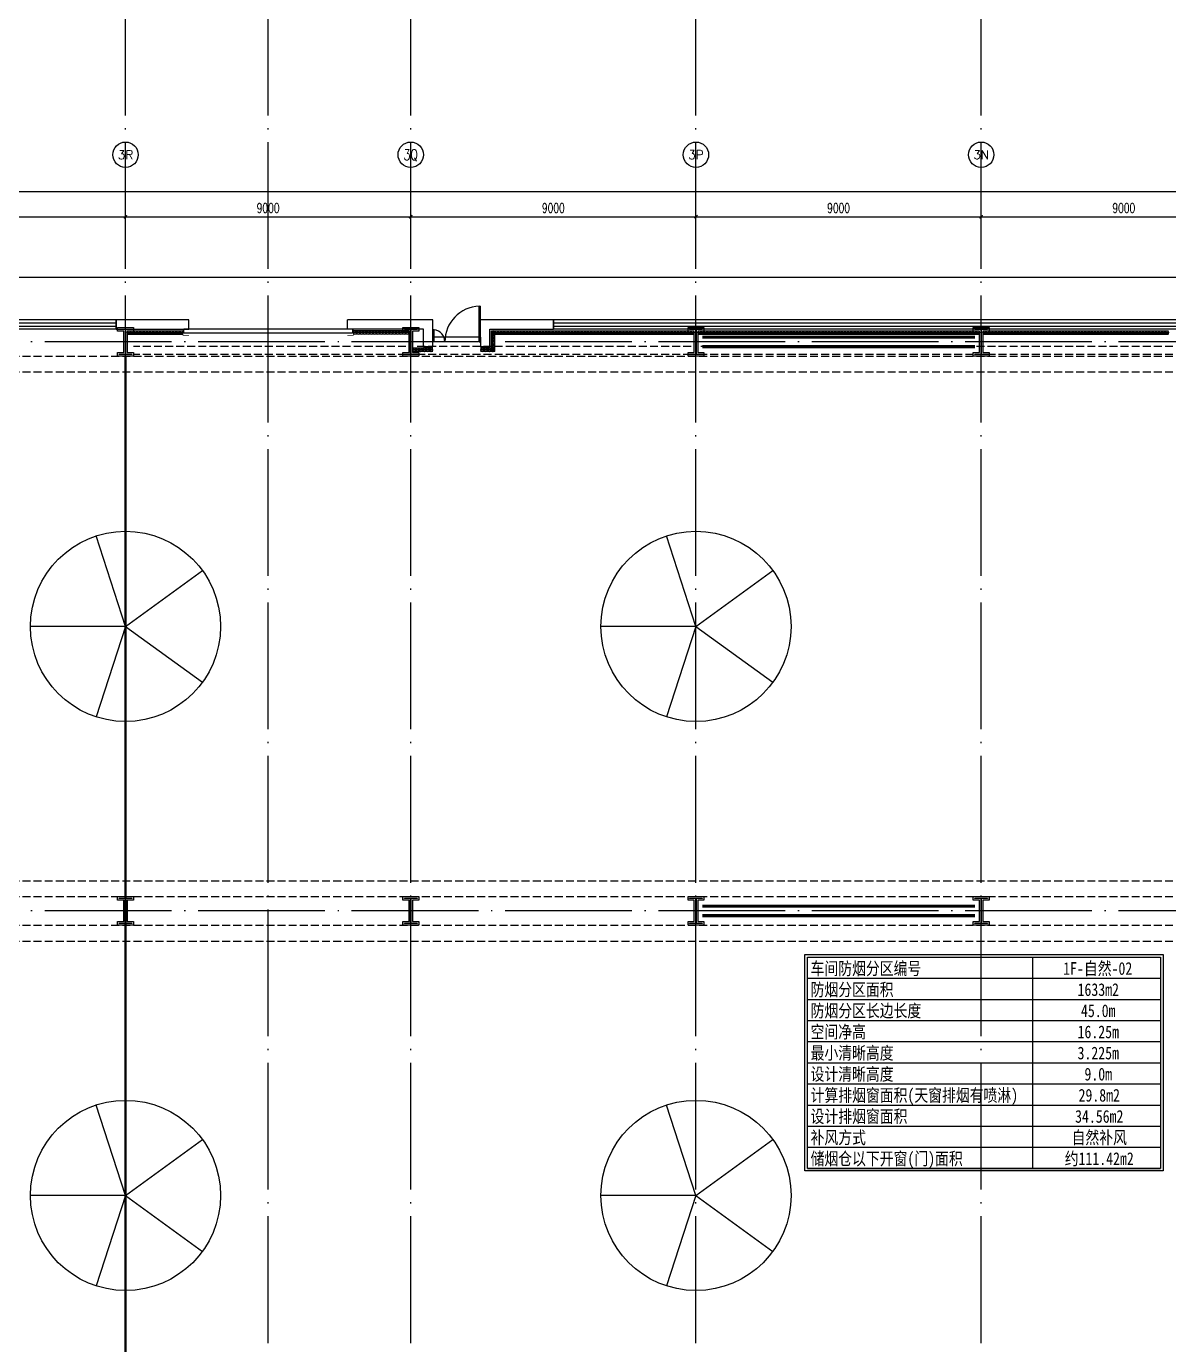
# Model space of a CAD drawing. Extents: x -555607 to 460190, y 498714 to 1664455.
# Drawn here: x -266983 to -230940, y 589089 to 630673 of the extents above; entities that cross this region are included whole.
import ezdxf
from ezdxf.enums import TextEntityAlignment as Align

# ---------------------------------------------------------------- set-up
doc = ezdxf.new("R2010")
doc.units = 0
doc.header["$LTSCALE"] = 1000
doc.header["$MEASUREMENT"] = 0
for name, pattern in [('10平面$0$DASH', [0.35, 0.25, -0.1]), ('CENTER', [2, 1.25, -0.25, 0.25, -0.25]), ('DASH', [0.35, 0.25, -0.1]), ('DOTE', [2.42, 2, -0.2, 0.02, -0.2])]:
    doc.linetypes.add(name, pattern=pattern)
doc.layers.get('Defpoints').update_dxf_attribs({"color": 210})
for name, color, linetype in [('10平面$0$WINDOW', 8, 'Continuous'), ('A-AXIS-D', 1, 'Continuous'), ('A-AXIS-DOTE', 14, 'DOTE'), ('A-HATCH-2', 251, 'Continuous'), ('A-HRAIL', 250, 'Continuous'), ('A-LIN-V', 9, 'Continuous'), ('A-SFCE', 30, 'Continuous'), ('A-WINDOW', 8, 'Continuous'), ('AS-COLN', 6, 'Continuous'), ('AS-WALL', 40, 'Continuous'), ('TH_DIM', 3, 'Continuous'), ('建-窗', 8, 'Continuous'), ('暖通', 7, 'Continuous')]:
    doc.layers.add(name, color=color, linetype=linetype)
doc.layers.add('柱间支撑', color=6, linetype='CENTER', lineweight=0)
doc.styles.add('-黑体', font='simhei.ttf', dxfattribs={"width": 0.8})
doc.styles.add('_TCH_AXIS', font='COMPLEX', dxfattribs={"bigfont": 'GBCBIG'})
doc.styles.add('_TCH_DIM_T3', font='SIMPLEX', dxfattribs={"width": 0.705882, "bigfont": 'GBCBIG'})
doc.styles.get("Standard").update_dxf_attribs({"font": 'gbenor.shx', "bigfont": 'gbcbig.shx'})
doc.styles.add('图框宋体', font='', dxfattribs={"width": 0.75})
doc.styles.get('图框宋体').set_extended_font_data('SimSun')
doc.linetypes.add('字母', pattern='A,12.7,-5.08,["挡烟垂壁",Standard,S=2.54,R=0,X=-2.54,Y=-1.27],-5.08', length=22.86)
doc.dimstyles.new('_TCH_ARCH&&100', dxfattribs={"dimtxt": 297.5, "dimasz": 100, "dimexe": 100, "dimexo": 100, "dimgap": 126.25, "dimtad": 1, "dimdec": 0, "dimzin": 0, "dimdsep": 46, "dimtxsty": '_TCH_DIM_T3', "dimblk": 'ARCHTICK', "dimcen": 0.09, "dimclrt": 7, "dimazin": 2, "dimtfac": 1, "dimtdec": 0, "dimtix": 1, "dimtmove": 2, "dimatfit": 3, "dimfxl": 100, "dimtolj": 1, "dimtzin": 0, "dimarcsym": 0})
doc.dimstyles.new('_TCH_ARCH&&150', dxfattribs={"dimtxt": 446.25, "dimasz": 150, "dimexe": 375, "dimexo": 450, "dimgap": 150, "dimtad": 1, "dimdec": 0, "dimzin": 0, "dimdsep": 46, "dimtxsty": '_TCH_DIM_T3', "dimblk": 'ARCHTICK', "dimcen": 0.09, "dimclrt": 7, "dimazin": 2, "dimtfac": 1, "dimtdec": 0, "dimtix": 1, "dimtmove": 2, "dimatfit": 3, "dimfxl": 1, "dimtolj": 1, "dimtzin": 0, "dimarcsym": 0})

# ---------------------------------------------------------------- blocks, each defined once
blk = doc.blocks.new('w4324324')
at = {"layer": 'A-HATCH-2', "color": 250}
for q in [(-1694760, 686605), (-1697614, 684532), (-1691907, 684532), (-1696524, 681178), (-1692997, 681178)]:
    blk.add_line((-1694760, 683605), q, dxfattribs=at)
blk.add_circle((-1694760, 683605), 3000, dxfattribs=at)
blk = doc.blocks.new('342343')
at = {"layer": 'A-LIN-V'}
for p in [(1066610, 63556), (1084560, 63556), (1066610, 45556), (1084560, 45556)]:
    blk.add_blockref('w4324324', p, dxfattribs=at)
blk = doc.blocks.new('23124232432')
at = {"layer": '柱间支撑', "color": 250, "const_width": 100}
for points in [[(-237054, 620870), (-245654, 620870)], [(-237054, 620570), (-245654, 620570)], [(-237054, 602920), (-245654, 602920)], [(-237054, 602620), (-245654, 602620)]]:
    blk.add_lwpolyline(points, dxfattribs=at)
blk = doc.blocks.new('w42343243')
at = {"layer": 'A-HATCH-2'}
blk.add_lwpolyline([(-165104, 621070), (-164604, 621070), (-164604, 620958), (-164800, 620958), (-164800, 620282), (-164604, 620282), (-164604, 620170), (-165104, 620170), (-165104, 620282), (-164908, 620282), (-164908, 620958), (-165104, 620958)], close=True, dxfattribs=at)
at = {"layer": 'AS-COLN', "color": 3}
blk.add_lwpolyline([(-165054, 621020), (-164654, 621020), (-164654, 621008), (-164850, 621008), (-164850, 620232), (-164654, 620232), (-164654, 620220), (-165054, 620220), (-165054, 620232), (-164858, 620232), (-164858, 621008), (-165054, 621008)], close=True, dxfattribs=at)
blk = doc.blocks.new('_ArchTick')
at = {"color": 0, "linetype": 'ByBlock', "const_width": 0.4}
blk.add_lwpolyline([(-0.5, -0.5), (0.5, 0.5)], dxfattribs=at)
blk = doc.blocks.new('*D104')
at = {"layer": 'A-AXIS-D', "color": 0, "lineweight": -2, "transparency": 16777216}
for p, q in [((-313754, 624010), (-313754, 625568)), ((-313754, 625468), (-128054, 625468)), ((-128054, 624010), (-128054, 625568))]:
    blk.add_line(p, q, dxfattribs=at)
at = {"layer": 'Defpoints', "color": 0, "transparency": 16777216}
for p in [(-128054, 625468), (-313754, 623910), (-128054, 623910)]:
    blk.add_point(p, dxfattribs=at)
at = {"layer": 'A-AXIS-D', "color": 0, "lineweight": -2, "transparency": 16777216, "xscale": 100, "yscale": 100, "zscale": 100, "rotation": 180}
blk.add_blockref('_ArchTick', (-313754, 625468), dxfattribs=at)
at = {"layer": 'A-AXIS-D', "color": 0, "lineweight": -2, "transparency": 16777216, "xscale": 100, "yscale": 100, "zscale": 100}
blk.add_blockref('_ArchTick', (-128054, 625468), dxfattribs=at)
at = {"layer": 'A-AXIS-D', "color": 7, "transparency": 16777216, "insert": (-220904, 625743), "char_height": 297.5, "attachment_point": 5, "style": '_TCH_DIM_T3'}
blk.add_mtext('\\A1;185700', dxfattribs=at)
blk = doc.blocks.new('*D111')
at = {"layer": 'A-AXIS-D', "color": 0, "lineweight": -2, "transparency": 16777216}
for p, q in [((-272854, 623910), (-272854, 624768)), ((-272854, 624668), (-263854, 624668)), ((-263854, 623910), (-263854, 624768))]:
    blk.add_line(p, q, dxfattribs=at)
at = {"layer": 'Defpoints', "color": 0, "transparency": 16777216}
for p in [(-263854, 624668), (-272854, 623810), (-263854, 623810)]:
    blk.add_point(p, dxfattribs=at)
at = {"layer": 'A-AXIS-D', "color": 0, "lineweight": -2, "transparency": 16777216, "xscale": 100, "yscale": 100, "zscale": 100, "rotation": 180}
blk.add_blockref('_ArchTick', (-272854, 624668), dxfattribs=at)
at = {"layer": 'A-AXIS-D', "color": 0, "lineweight": -2, "transparency": 16777216, "xscale": 100, "yscale": 100, "zscale": 100}
blk.add_blockref('_ArchTick', (-263854, 624668), dxfattribs=at)
at = {"layer": 'A-AXIS-D', "color": 7, "transparency": 16777216, "insert": (-268354, 624943), "char_height": 297.5, "attachment_point": 5, "style": '_TCH_DIM_T3'}
blk.add_mtext('\\A1;9000', dxfattribs=at)
blk = doc.blocks.new('*D112')
at = {"layer": 'A-AXIS-D', "color": 0, "lineweight": -2, "transparency": 16777216}
for p, q in [((-263854, 623910), (-263854, 624768)), ((-263854, 624668), (-254854, 624668)), ((-254854, 623910), (-254854, 624768))]:
    blk.add_line(p, q, dxfattribs=at)
at = {"layer": 'Defpoints', "color": 0, "transparency": 16777216}
for p in [(-254854, 624668), (-263854, 623810), (-254854, 623810)]:
    blk.add_point(p, dxfattribs=at)
at = {"layer": 'A-AXIS-D', "color": 0, "lineweight": -2, "transparency": 16777216, "xscale": 100, "yscale": 100, "zscale": 100, "rotation": 180}
blk.add_blockref('_ArchTick', (-263854, 624668), dxfattribs=at)
at = {"layer": 'A-AXIS-D', "color": 0, "lineweight": -2, "transparency": 16777216, "xscale": 100, "yscale": 100, "zscale": 100}
blk.add_blockref('_ArchTick', (-254854, 624668), dxfattribs=at)
at = {"layer": 'A-AXIS-D', "color": 7, "transparency": 16777216, "insert": (-259354, 624943), "char_height": 297.5, "attachment_point": 5, "style": '_TCH_DIM_T3'}
blk.add_mtext('\\A1;9000', dxfattribs=at)
blk = doc.blocks.new('*D113')
at = {"layer": 'A-AXIS-D', "color": 0, "lineweight": -2, "transparency": 16777216}
for p, q in [((-254854, 623910), (-254854, 624768)), ((-254854, 624668), (-245854, 624668)), ((-245854, 623910), (-245854, 624768))]:
    blk.add_line(p, q, dxfattribs=at)
at = {"layer": 'Defpoints', "color": 0, "transparency": 16777216}
for p in [(-245854, 624668), (-254854, 623810), (-245854, 623810)]:
    blk.add_point(p, dxfattribs=at)
at = {"layer": 'A-AXIS-D', "color": 0, "lineweight": -2, "transparency": 16777216, "xscale": 100, "yscale": 100, "zscale": 100, "rotation": 180}
blk.add_blockref('_ArchTick', (-254854, 624668), dxfattribs=at)
at = {"layer": 'A-AXIS-D', "color": 0, "lineweight": -2, "transparency": 16777216, "xscale": 100, "yscale": 100, "zscale": 100}
blk.add_blockref('_ArchTick', (-245854, 624668), dxfattribs=at)
at = {"layer": 'A-AXIS-D', "color": 7, "transparency": 16777216, "insert": (-250354, 624943), "char_height": 297.5, "attachment_point": 5, "style": '_TCH_DIM_T3'}
blk.add_mtext('\\A1;9000', dxfattribs=at)
blk = doc.blocks.new('*D114')
at = {"layer": 'A-AXIS-D', "color": 0, "lineweight": -2, "transparency": 16777216}
for p, q in [((-245854, 623910), (-245854, 624768)), ((-245854, 624668), (-236854, 624668)), ((-236854, 623910), (-236854, 624768))]:
    blk.add_line(p, q, dxfattribs=at)
at = {"layer": 'Defpoints', "color": 0, "transparency": 16777216}
for p in [(-236854, 624668), (-245854, 623810), (-236854, 623810)]:
    blk.add_point(p, dxfattribs=at)
at = {"layer": 'A-AXIS-D', "color": 0, "lineweight": -2, "transparency": 16777216, "xscale": 100, "yscale": 100, "zscale": 100, "rotation": 180}
blk.add_blockref('_ArchTick', (-245854, 624668), dxfattribs=at)
at = {"layer": 'A-AXIS-D', "color": 0, "lineweight": -2, "transparency": 16777216, "xscale": 100, "yscale": 100, "zscale": 100}
blk.add_blockref('_ArchTick', (-236854, 624668), dxfattribs=at)
at = {"layer": 'A-AXIS-D', "color": 7, "transparency": 16777216, "insert": (-241354, 624943), "char_height": 297.5, "attachment_point": 5, "style": '_TCH_DIM_T3'}
blk.add_mtext('\\A1;9000', dxfattribs=at)
blk = doc.blocks.new('*D115')
at = {"layer": 'A-AXIS-D', "color": 0, "lineweight": -2, "transparency": 16777216}
for p, q in [((-236854, 623910), (-236854, 624768)), ((-236854, 624668), (-227854, 624668)), ((-227854, 623910), (-227854, 624768))]:
    blk.add_line(p, q, dxfattribs=at)
at = {"layer": 'Defpoints', "color": 0, "transparency": 16777216}
for p in [(-227854, 624668), (-236854, 623810), (-227854, 623810)]:
    blk.add_point(p, dxfattribs=at)
at = {"layer": 'A-AXIS-D', "color": 0, "lineweight": -2, "transparency": 16777216, "xscale": 100, "yscale": 100, "zscale": 100, "rotation": 180}
blk.add_blockref('_ArchTick', (-236854, 624668), dxfattribs=at)
at = {"layer": 'A-AXIS-D', "color": 0, "lineweight": -2, "transparency": 16777216, "xscale": 100, "yscale": 100, "zscale": 100}
blk.add_blockref('_ArchTick', (-227854, 624668), dxfattribs=at)
at = {"layer": 'A-AXIS-D', "color": 7, "transparency": 16777216, "insert": (-232354, 624943), "char_height": 297.5, "attachment_point": 5, "style": '_TCH_DIM_T3'}
blk.add_mtext('\\A1;9000', dxfattribs=at)
blk = doc.blocks.new('WINDOW2DLIB$DYNSTYLE$00000005')
at = {"color": 0}
for points in [[(-0.5, 0.5), (-0.5, -0.5)], [(-0.5, 0.5), (0.5, 0.5)], [(0.5, -0.5), (0.5, 0.5)], [(0.5, 0.1667), (-0.5, 0.1667)], [(0.5, -0.1667), (-0.5, -0.1667)], [(-0.5, -0.5), (0.5, -0.5)]]:
    blk.add_lwpolyline(points, dxfattribs=at)
blk = doc.blocks.new('10平面$0$$DorLib2D$00000126')
at = {"color": 0, "linetype": 'Continuous'}
for p, q in [((-0.532, 0.5), (-0.532, 0.9)), ((0.532, 0.9), (0.532, 0.5))]:
    blk.add_line(p, q, dxfattribs=at)
at = {"color": 0, "linetype": '10平面$0$DASH'}
for p, q in [((-0.532, 0.9), (0.532, 0.9)), ((-0.532, 0.5), (0.532, 0.5))]:
    blk.add_line(p, q, dxfattribs=at)
blk = doc.blocks.new('DOOR2DLIB$SYSLIB$00000123')
at = {"color": 0}
for p, q in [((0.475, -0.001), (0.475, 0.752)), ((0.475, 0.752), (0.5, 0.752)), ((0.5, -0.001), (0.5, 0.752)), ((-0.5, 0), (-0.5, 0.252)), ((-0.475, 0.252), (-0.5, 0.252)), ((-0.475, 0), (-0.475, 0.252)), ((-0.475, 0), (-0.5, 0)), ((0.475, -0.001), (0.5, -0.001))]:
    blk.add_line(p, q, dxfattribs=at)
for centre, radius, start, end in [((0.505, -0.002), 0.755, 92.2493, 179.7238), ((-0.501, 0.003), 0.251, 359.7899, 84.0974)]:
    blk.add_arc(centre, radius, start, end, dxfattribs=at)
blk = doc.blocks.new('3333')
at = {"layer": 'A-SFCE', "color": 250, "const_width": 20}
blk.add_lwpolyline([(-227064, 766320), (-227064, 766510), (-227244, 766510), (-227244, 766320)], dxfattribs=at)
blk = doc.blocks.new('99平面图例外参$0$$LinePat$圆环')
for points in [[(0, 150), (300, 150)], [(0, 0), (300, 0)], [(0, -150), (300, -150)]]:
    blk.add_lwpolyline(points)
at = {"color": 0}
blk.add_circle((150, 0), 150, dxfattribs=at)
blk = doc.blocks.new('*D617')
at = {"layer": 'Defpoints', "color": 0, "transparency": 16777216}
for p in [(-128854, 622757), (-294854, 622280), (-128854, 622280)]:
    blk.add_point(p, dxfattribs=at)
at = {"layer": 'TH_DIM', "color": 0, "lineweight": -2, "transparency": 16777216}
for p, q in [((-294854, 622730), (-294854, 623132)), ((-128854, 622730), (-128854, 623132)), ((-294854, 622757), (-128854, 622757))]:
    blk.add_line(p, q, dxfattribs=at)
at = {"layer": 'TH_DIM', "color": 0, "lineweight": -2, "transparency": 16777216, "xscale": 150, "yscale": 150, "zscale": 150, "rotation": 180}
blk.add_blockref('_ArchTick', (-294854, 622757), dxfattribs=at)
at = {"layer": 'TH_DIM', "color": 0, "lineweight": -2, "transparency": 16777216, "xscale": 150, "yscale": 150, "zscale": 150}
blk.add_blockref('_ArchTick', (-128854, 622757), dxfattribs=at)
at = {"layer": 'TH_DIM', "color": 7, "transparency": 16777216, "insert": (-211854, 623205), "char_height": 446.25, "attachment_point": 5, "style": '图框宋体'}
blk.add_mtext('\\A1;本侧3V轴至3A轴储烟仓以下开窗(门)面积共计:40.76平方', dxfattribs=at)

msp = doc.modelspace()

# ---------------------------------------------------------------- linework, layer by layer
at = {"layer": '10平面$0$WINDOW'}
msp.add_line((-252654.2, 620869.9), (-254154.2, 620869.9), dxfattribs=at)
at = {"layer": 'A-AXIS-D'}
for centre in [(-263854.2, 626624), (-254854.2, 626624), (-245854.2, 626624), (-236854.2, 626624)]:
    msp.add_circle(centre, 400, dxfattribs=at)
at = {"layer": 'A-AXIS-DOTE', "color": 250, "ltscale": 2}
for p, q in [((-263854.2, 540740), (-263854.2, 637259.3)), ((-259354.2, 540740), (-259354.2, 637259.3)), ((-254854.2, 540740), (-254854.2, 637259.3)), ((-245854.2, 540740), (-245854.2, 637259.3)), ((-236854.2, 540740), (-236854.2, 637259.3)), ((-122040, 620720), (-318010, 620720)), ((-122040, 602770), (-318010, 602770))]:
    msp.add_line(p, q, dxfattribs=at)
at = {"layer": 'A-HATCH-2', "color": 250, "linetype": 'DASH'}
for p, q in [((-294754.2, 620270), (-135554.2, 620270)), ((-294754.2, 619770), (-135554.2, 619770)), ((-294754.2, 603720.1), (-128854.2, 603720.1)), ((-294754.2, 603220.1), (-128854.2, 603220.1)), ((-294754.2, 602320), (-128854.2, 602320)), ((-294754.2, 601820), (-128854.2, 601820))]:
    msp.add_line(p, q, dxfattribs=at)
at = {"layer": 'A-SFCE', "color": 250, "linetype": 'DASH'}
for p, q in [((-255004.2, 620570), (-263604.2, 620570)), ((-246004.2, 620570), (-254704.2, 620570)), ((-228004.2, 620570), (-245704.2, 620570)), ((-255004.2, 620320), (-263604.2, 620320)), ((-246004.2, 620320), (-254704.2, 620320)), ((-228004.2, 620320), (-245704.2, 620320))]:
    msp.add_line(p, q, dxfattribs=at)
at = {"layer": 'AS-WALL'}
for p, q in [((-261854.2, 621420.1), (-264154.2, 621420.1)), ((-264154.2, 621420.1), (-264154.2, 621120.1)), ((-261854.2, 621120.1), (-261854.2, 621420.1)), ((-254154.2, 621419.9), (-256854.2, 621419.9)), ((-256854.2, 621119.9), (-256854.2, 621419.9)), ((-254154.2, 620869.9), (-254154.2, 621419.9)), ((-250354.2, 621419.9), (-252654.2, 621419.9)), ((-252654.2, 620869.9), (-252654.2, 621419.9)), ((-250354.2, 621119.9), (-250354.2, 621419.9)), ((-264154.2, 621120.1), (-261854.2, 621120.1)), ((-254454.2, 621119.9), (-256854.2, 621119.9)), ((-254454.2, 620569.9), (-254454.2, 621119.9)), ((-254154.2, 620569.9), (-254154.2, 620869.9)), ((-252654.2, 620869.9), (-252654.2, 620569.9)), ((-252354.2, 621119.9), (-250354.2, 621119.9)), ((-252354.2, 620569.9), (-252354.2, 621119.9)), ((-254454.2, 620569.9), (-254154.2, 620569.9)), ((-252654.2, 620569.9), (-252354.2, 620569.9))]:
    msp.add_line(p, q, dxfattribs=at)
at = {"layer": '暖通'}
for p, q in [((-235240.6, 601312), (-235240.6, 594646.7)), ((-242334, 600645.4), (-231191.8, 600645.4)), ((-242334, 599978.9), (-231191.8, 599978.9)), ((-242334, 599312.4), (-231191.8, 599312.4)), ((-242334, 598645.9), (-231191.8, 598645.9)), ((-242334, 597979.4), (-231191.8, 597979.4)), ((-242334, 597312.8), (-231191.8, 597312.8)), ((-242334, 596646.3), (-231191.8, 596646.3)), ((-242334, 595979.8), (-231191.8, 595979.8)), ((-242334, 595313.3), (-231191.8, 595313.3)), ((-242334, 594646.7), (-231191.8, 594646.7)), ((-242334, 594646.7), (-231191.8, 594646.7))]:
    msp.add_line(p, q, dxfattribs=at)
at = {"layer": '暖通', "color": 2, "linetype": '字母', "ltscale": 0.05, "const_width": 80}
msp.add_lwpolyline([(-263854.2, 620270), (-263854.2, 549370)], dxfattribs=at)
at = {"layer": '暖通'}
for points in [[(-242414, 601392), (-231111.8, 601392), (-231111.8, 594566.7), (-242414, 594566.7)], [(-242334, 601312), (-231191.8, 601312), (-231191.8, 594646.7), (-242334, 594646.7)]]:
    msp.add_lwpolyline(points, close=True, dxfattribs=at)

# ---------------------------------------------------------------- block references
at = {"layer": '10平面$0$WINDOW', "zscale": 300}
for name, p, xscale, yscale, rotation in [('DOOR2DLIB$SYSLIB$00000123', (-253404.2, 620719.9), -1500, -1500, 179.9999999999555), ('10平面$0$$DorLib2D$00000126', (-259354.2, 621269.9), 5000, 300, 179.9999999999992)]:
    msp.add_blockref(name, p, dxfattribs=dict(at, xscale=xscale, yscale=yscale, rotation=rotation))
at = {"layer": 'A-HRAIL', "color": 250, "yscale": 0.3333333333111111, "zscale": 0.3333333333111111}
for p, xscale in [((-263800.2, 621013.9), 0.3444736211313099), ((-263696.8, 621013.9), 0.3444736211313099), ((-263593.5, 621013.9), 0.3444736211313099), ((-263490.2, 621013.9), 0.3444736211313099), ((-263386.8, 621013.9), 0.3444736211313099), ((-263283.5, 621013.9), 0.3444736211313099), ((-263180.1, 621013.9), 0.3444736211313099), ((-263076.8, 621013.9), 0.3444736211313099), ((-262973.4, 621013.9), 0.3444736211313099), ((-262870.1, 621013.9), 0.3444736211313099), ((-262766.8, 621013.9), 0.3444736211313099), ((-262663.4, 621013.9), 0.3444736211313099), ((-262560.1, 621013.9), 0.3444736211313099), ((-262456.7, 621013.9), 0.3444736211313099), ((-262353.4, 621013.9), 0.3444736211313099), ((-262250.1, 621013.9), 0.3444736211313099), ((-262146.7, 621013.9), 0.3444736211313099), ((-252304.2, 621013.9), 0.338412741900589), ((-252202.7, 621013.9), 0.338412741900589), ((-252101.1, 621013.9), 0.338412741900589), ((-251999.6, 621013.9), 0.338412741900589), ((-251898.1, 621013.9), 0.338412741900589), ((-251796.6, 621013.9), 0.338412741900589), ((-251695, 621013.9), 0.338412741900589), ((-251593.5, 621013.9), 0.338412741900589), ((-251492, 621013.9), 0.338412741900589), ((-251390.5, 621013.9), 0.338412741900589), ((-251288.9, 621013.9), 0.338412741900589), ((-251187.4, 621013.9), 0.338412741900589), ((-251085.9, 621013.9), 0.338412741900589), ((-250984.4, 621013.9), 0.338412741900589), ((-250882.9, 621013.9), 0.338412741900589), ((-250781.3, 621013.9), 0.338412741900589), ((-250679.8, 621013.9), 0.338412741900589), ((-250578.3, 621013.9), 0.338412741900589), ((-250476.8, 621013.9), 0.338412741900589), ((-250375.2, 621013.9), 0.338412741900589), ((-250273.7, 621013.9), 0.338412741900589), ((-250172.2, 621013.9), 0.338412741900589), ((-250070.7, 621013.9), 0.338412741900589), ((-249969.1, 621013.9), 0.338412741900589), ((-249867.6, 621013.9), 0.338412741900589), ((-249766.1, 621013.9), 0.338412741900589), ((-249664.6, 621013.9), 0.338412741900589), ((-249563, 621013.9), 0.338412741900589), ((-249461.5, 621013.9), 0.338412741900589), ((-249360, 621013.9), 0.338412741900589), ((-249258.5, 621013.9), 0.338412741900589), ((-249156.9, 621013.9), 0.338412741900589), ((-249055.4, 621013.9), 0.338412741900589), ((-248953.9, 621013.9), 0.338412741900589), ((-248852.4, 621013.9), 0.338412741900589), ((-248750.9, 621013.9), 0.338412741900589), ((-248649.3, 621013.9), 0.338412741900589), ((-248547.8, 621013.9), 0.338412741900589), ((-248446.3, 621013.9), 0.338412741900589), ((-248344.8, 621013.9), 0.338412741900589), ((-248243.2, 621013.9), 0.338412741900589), ((-248141.7, 621013.9), 0.338412741900589), ((-248040.2, 621013.9), 0.338412741900589), ((-247938.7, 621013.9), 0.338412741900589), ((-247837.1, 621013.9), 0.338412741900589), ((-247735.6, 621013.9), 0.338412741900589), ((-247634.1, 621013.9), 0.338412741900589), ((-247532.6, 621013.9), 0.338412741900589), ((-247431, 621013.9), 0.338412741900589), ((-247329.5, 621013.9), 0.338412741900589), ((-247228, 621013.9), 0.338412741900589), ((-247126.5, 621013.9), 0.338412741900589), ((-247024.9, 621013.9), 0.338412741900589), ((-246923.4, 621013.9), 0.338412741900589), ((-246821.9, 621013.9), 0.338412741900589), ((-246720.4, 621013.9), 0.338412741900589), ((-246618.9, 621013.9), 0.338412741900589), ((-246517.3, 621013.9), 0.338412741900589), ((-246415.8, 621013.9), 0.338412741900589), ((-246314.3, 621013.9), 0.338412741900589), ((-246212.8, 621013.9), 0.338412741900589), ((-246111.2, 621013.9), 0.338412741900589), ((-246009.7, 621013.9), 0.338412741900589), ((-245800.2, 621013.9), 0.3368181817957273), ((-245699.1, 621013.9), 0.3368181817957273), ((-245598.1, 621013.9), 0.3368181817957273), ((-245497, 621013.9), 0.3368181817957273), ((-245396, 621013.9), 0.3368181817957273), ((-245295, 621013.9), 0.3368181817957273), ((-245193.9, 621013.9), 0.3368181817957273), ((-245092.9, 621013.9), 0.3368181817957273), ((-244991.8, 621013.9), 0.3368181817957273), ((-244890.8, 621013.9), 0.3368181817957273), ((-244789.7, 621013.9), 0.3368181817957273), ((-244688.7, 621013.9), 0.3368181817957273), ((-244587.6, 621013.9), 0.3368181817957273), ((-244486.6, 621013.9), 0.3368181817957273), ((-244385.5, 621013.9), 0.3368181817957273), ((-244284.5, 621013.9), 0.3368181817957273), ((-244183.5, 621013.9), 0.3368181817957273), ((-244082.4, 621013.9), 0.3368181817957273), ((-243981.4, 621013.9), 0.3368181817957273), ((-243880.3, 621013.9), 0.3368181817957273), ((-243779.3, 621013.9), 0.3368181817957273), ((-243678.2, 621013.9), 0.3368181817957273), ((-243577.2, 621013.9), 0.3368181817957273), ((-243476.1, 621013.9), 0.3368181817957273), ((-243375.1, 621013.9), 0.3368181817957273), ((-243274, 621013.9), 0.3368181817957273), ((-243173, 621013.9), 0.3368181817957273), ((-243072, 621013.9), 0.3368181817957273), ((-242970.9, 621013.9), 0.3368181817957273), ((-242869.9, 621013.9), 0.3368181817957273), ((-242768.8, 621013.9), 0.3368181817957273), ((-242667.8, 621013.9), 0.3368181817957273), ((-242566.7, 621013.9), 0.3368181817957273), ((-242465.7, 621013.9), 0.3368181817957273), ((-242364.6, 621013.9), 0.3368181817957273), ((-242263.6, 621013.9), 0.3368181817957273), ((-242162.5, 621013.9), 0.3368181817957273), ((-242061.5, 621013.9), 0.3368181817957273), ((-241960.5, 621013.9), 0.3368181817957273), ((-241859.4, 621013.9), 0.3368181817957273), ((-241758.4, 621013.9), 0.3368181817957273), ((-241657.3, 621013.9), 0.3368181817957273), ((-241556.3, 621013.9), 0.3368181817957273), ((-241455.2, 621013.9), 0.3368181817957273), ((-241354.2, 621013.9), 0.3368181817957273), ((-241253.1, 621013.9), 0.3368181817957273), ((-241152.1, 621013.9), 0.3368181817957273), ((-241051, 621013.9), 0.3368181817957273), ((-240950, 621013.9), 0.3368181817957273), ((-240849, 621013.9), 0.3368181817957273), ((-240747.9, 621013.9), 0.3368181817957273), ((-240646.9, 621013.9), 0.3368181817957273), ((-240545.8, 621013.9), 0.3368181817957273), ((-240444.8, 621013.9), 0.3368181817957273), ((-240343.7, 621013.9), 0.3368181817957273), ((-240242.7, 621013.9), 0.3368181817957273), ((-240141.6, 621013.9), 0.3368181817957273), ((-240040.6, 621013.9), 0.3368181817957273), ((-239939.5, 621013.9), 0.3368181817957273), ((-239838.5, 621013.9), 0.3368181817957273), ((-239737.5, 621013.9), 0.3368181817957273), ((-239636.4, 621013.9), 0.3368181817957273), ((-239535.4, 621013.9), 0.3368181817957273), ((-239434.3, 621013.9), 0.3368181817957273), ((-239333.3, 621013.9), 0.3368181817957273), ((-239232.2, 621013.9), 0.3368181817957273), ((-239131.2, 621013.9), 0.3368181817957273), ((-239030.1, 621013.9), 0.3368181817957273), ((-238929.1, 621013.9), 0.3368181817957273), ((-238828, 621013.9), 0.3368181817957273), ((-238727, 621013.9), 0.3368181817957273), ((-238626, 621013.9), 0.3368181817957273), ((-238524.9, 621013.9), 0.3368181817957273), ((-238423.9, 621013.9), 0.3368181817957273), ((-238322.8, 621013.9), 0.3368181817957273), ((-238221.8, 621013.9), 0.3368181817957273), ((-238120.7, 621013.9), 0.3368181817957273), ((-238019.7, 621013.9), 0.3368181817957273), ((-237918.6, 621013.9), 0.3368181817957273), ((-237817.6, 621013.9), 0.3368181817957273), ((-237716.5, 621013.9), 0.3368181817957273), ((-237615.5, 621013.9), 0.3368181817957273), ((-237514.5, 621013.9), 0.3368181817957273), ((-237413.4, 621013.9), 0.3368181817957273), ((-237312.4, 621013.9), 0.3368181817957273), ((-237211.3, 621013.9), 0.3368181817957273), ((-237110.3, 621013.9), 0.3368181817957273), ((-237009.2, 621013.9), 0.3368181817957273), ((-236800.2, 621013.9), 0.3368181817957239), ((-236699.1, 621013.9), 0.3368181817957239), ((-236598.1, 621013.9), 0.3368181817957239), ((-236497, 621013.9), 0.3368181817957239), ((-236396, 621013.9), 0.3368181817957239), ((-236295, 621013.9), 0.3368181817957239), ((-236193.9, 621013.9), 0.3368181817957239), ((-236092.9, 621013.9), 0.3368181817957239), ((-235991.8, 621013.9), 0.3368181817957239), ((-235890.8, 621013.9), 0.3368181817957239), ((-235789.7, 621013.9), 0.3368181817957239), ((-235688.7, 621013.9), 0.3368181817957239), ((-235587.6, 621013.9), 0.3368181817957239), ((-235486.6, 621013.9), 0.3368181817957239), ((-235385.5, 621013.9), 0.3368181817957239), ((-235284.5, 621013.9), 0.3368181817957239), ((-235183.5, 621013.9), 0.3368181817957239), ((-235082.4, 621013.9), 0.3368181817957239), ((-234981.4, 621013.9), 0.3368181817957239), ((-234880.3, 621013.9), 0.3368181817957239), ((-234779.3, 621013.9), 0.3368181817957239), ((-234678.2, 621013.9), 0.3368181817957239), ((-234577.2, 621013.9), 0.3368181817957239), ((-234476.1, 621013.9), 0.3368181817957239), ((-234375.1, 621013.9), 0.3368181817957239), ((-234274, 621013.9), 0.3368181817957239), ((-234173, 621013.9), 0.3368181817957239), ((-234072, 621013.9), 0.3368181817957239), ((-233970.9, 621013.9), 0.3368181817957239), ((-233869.9, 621013.9), 0.3368181817957239), ((-233768.8, 621013.9), 0.3368181817957239), ((-233667.8, 621013.9), 0.3368181817957239), ((-233566.7, 621013.9), 0.3368181817957239), ((-233465.7, 621013.9), 0.3368181817957239), ((-233364.6, 621013.9), 0.3368181817957239), ((-233263.6, 621013.9), 0.3368181817957239), ((-233162.5, 621013.9), 0.3368181817957239), ((-233061.5, 621013.9), 0.3368181817957239), ((-232960.5, 621013.9), 0.3368181817957239), ((-232859.4, 621013.9), 0.3368181817957239), ((-232758.4, 621013.9), 0.3368181817957239), ((-232657.3, 621013.9), 0.3368181817957239), ((-232556.3, 621013.9), 0.3368181817957239), ((-232455.2, 621013.9), 0.3368181817957239), ((-232354.2, 621013.9), 0.3368181817957239), ((-232253.1, 621013.9), 0.3368181817957239), ((-232152.1, 621013.9), 0.3368181817957239), ((-232051, 621013.9), 0.3368181817957239), ((-231950, 621013.9), 0.3368181817957239), ((-231849, 621013.9), 0.3368181817957239), ((-231747.9, 621013.9), 0.3368181817957239), ((-231646.9, 621013.9), 0.3368181817957239), ((-231545.8, 621013.9), 0.3368181817957239), ((-231444.8, 621013.9), 0.3368181817957239), ((-231343.7, 621013.9), 0.3368181817957239), ((-231242.7, 621013.9), 0.3368181817957239), ((-231141.6, 621013.9), 0.3368181817957239), ((-231040.6, 621013.9), 0.3368181817957239), ((-254692.5, 620469.9), -0.3588888661693109), ((-254584.9, 620469.9), -0.3588888661693109), ((-254477.2, 620469.9), -0.3588888661693109), ((-254369.5, 620469.9), -0.3588888661693109), ((-254261.9, 620469.9), -0.3588888661693109), ((-254154.2, 620469.9), -0.3588888661693109), ((-252541.7, 620469.9), -0.3749999998826196), ((-252429.2, 620469.9), -0.3749999998826196), ((-252316.7, 620469.9), -0.3749999998826196), ((-252204.2, 620469.9), -0.3749999998826196)]:
    msp.add_blockref('99平面图例外参$0$$LinePat$圆环', p, dxfattribs=dict(at, xscale=xscale))
for p, xscale, rotation in [((-256561.7, 621013.9), -0.344473774357088, 359.9999999997949), ((-256458.3, 621013.9), -0.344473774357088, 359.9999999997949), ((-256355, 621013.9), -0.344473774357088, 359.9999999997949), ((-256251.6, 621013.9), -0.344473774357088, 359.9999999997949), ((-256148.3, 621013.9), -0.344473774357088, 359.9999999997949), ((-256044.9, 621013.9), -0.344473774357088, 359.9999999997949), ((-255941.6, 621013.9), -0.344473774357088, 359.9999999997949), ((-255838.3, 621013.9), -0.344473774357088, 359.9999999997949), ((-255734.9, 621013.9), -0.344473774357088, 359.9999999997949), ((-255631.6, 621013.9), -0.344473774357088, 359.9999999997949), ((-255528.2, 621013.9), -0.344473774357088, 359.9999999997949), ((-255424.9, 621013.9), -0.344473774357088, 359.9999999997949), ((-255321.6, 621013.9), -0.344473774357088, 359.9999999997949), ((-255218.2, 621013.9), -0.344473774357088, 359.9999999997949), ((-255114.9, 621013.9), -0.344473774357088, 359.9999999997949), ((-255011.5, 621013.9), -0.344473774357088, 359.9999999997949), ((-254908.2, 621013.9), -0.344473774357088, 359.9999999997949), ((-252254.2, 620961.6), -0.3611111226889233, 270), ((-252254.2, 620853.3), -0.3611111226889233, 270), ((-252254.2, 620744.9), -0.3611111226889233, 270), ((-252254.2, 620636.6), -0.3611111226889233, 270), ((-252254.2, 620528.3), -0.3611111226889233, 270), ((-252254.2, 620419.9), -0.3611111226889233, 270)]:
    msp.add_blockref('99平面图例外参$0$$LinePat$圆环', p, dxfattribs=dict(at, xscale=xscale, rotation=rotation))
at = {"layer": 'A-LIN-V', "color": 250, "rotation": 90}
msp.add_blockref('342343', (483306.5, 1221945), dxfattribs=at)
at = {"layer": 'A-SFCE', "color": 250, "rotation": 90}
msp.add_blockref('3333', (504466.6, 848174.1), dxfattribs=at)
at = {"layer": 'A-SFCE', "color": 250, "xscale": -1, "rotation": 270}
msp.add_blockref('3333', (-1023175, 848174.1), dxfattribs=at)
at = {"layer": 'A-WINDOW', "color": 250}
for p in [(-99000, 100), (-90000, 100), (-81000, 100), (-72000, 100), (-99000, -17850), (-90000, -17850), (-81000, -17850), (-72000, -17850)]:
    msp.add_blockref('w42343243', p, dxfattribs=at)
at = {"layer": '建-窗', "zscale": 300}
for p, xscale, yscale, rotation in [((-270754.2, 621270.1), 13200, 300, 180.0000000003004), ((-239904.2, 621269.9), -20900, -300, 359.9999999994902)]:
    msp.add_blockref('WINDOW2DLIB$DYNSTYLE$00000005', p, dxfattribs=dict(at, xscale=xscale, yscale=yscale, rotation=rotation))
at = {"layer": '柱间支撑'}
msp.add_blockref('23124232432', (0, 0), dxfattribs=at)

# ---------------------------------------------------------------- texts
at = {"layer": 'A-AXIS-D', "color": 7, "style": '_TCH_AXIS'}
for s, height, p, p2 in [('3R', 276.42, (-264097.7, 626485.8), (-263610.7, 626485.8)), ('3P', 282.17, (-246096, 626482.9), (-245612.3, 626482.9)), ('3N', 270.86, (-237099.3, 626488.5), (-236609.1, 626488.5))]:
    msp.add_text(s, height=height, dxfattribs=at).set_placement(p, p2, align=Align.FIT)
at = {"layer": 'A-AXIS-D', "color": 7, "style": '_TCH_AXIS', "width": 0.807692}
msp.add_text('3Q', height=333.94, dxfattribs=at).set_placement((-255079, 626457), (-254629.4, 626457), align=Align.FIT)
at = {"layer": '暖通', "style": '-黑体', "width": 0.8}
for s, p in [('车间防烟分区编号', (-242237.3, 600754.5)), ('防烟分区面积', (-242237.3, 600088)), ('防烟分区长边长度', (-242237.3, 599421.5)), ('空间净高', (-242237.3, 598755)), ('最小清晰高度', (-242237.3, 598088.4)), ('设计清晰高度', (-242237.3, 597421.9)), ('计算排烟窗面积(天窗排烟有喷淋)', (-242237.3, 596755.4)), ('设计排烟窗面积', (-242237.3, 596088.9)), ('补风方式', (-242237.3, 595422.4)), ('储烟仓以下开窗(门)面积', (-242237.3, 594755.8))]:
    msp.add_text(s, height=400, dxfattribs=at).set_placement(p)
for s, p in [('1F-自然-02', (-233177, 600754.5)), ('16.25m', (-233160.4, 598755)), ('3.225m', (-233160.4, 598088.4)), ('9.0m', (-233160.4, 597421.9)), ('29.8m2', (-233128.9, 596755.4)), ('自然补风', (-233128.9, 595422.4))]:
    msp.add_text(s, height=400, dxfattribs=at).set_placement(p, align=Align.CENTER)
at = {"layer": '暖通', "color": 6, "style": '-黑体', "width": 0.8}
for s, p in [('1633m2', (-233160.4, 600088)), ('45.0m', (-233160.4, 599421.5)), ('34.56m2', (-233128.9, 596088.9)), ('约111.42m2', (-233128.9, 594755.8))]:
    msp.add_text(s, height=400, dxfattribs=at).set_placement(p, align=Align.CENTER)

# ---------------------------------------------------------------- dimensions: what is measured, and where the dimension line sits
at = {"layer": 'A-AXIS-D'}
for base, p1, p2, text, picture, middle in [((-128054.2, 625467.8), (-313754.2, 623909.8), (-128054.2, 623909.8), '185700', '*D104', (-220904.2, 625742.8)), ((-263854.2, 624667.8), (-272854.2, 623809.8), (-263854.2, 623809.8), '9000', '*D111', (-268354.2, 624942.8)), ((-254854.2, 624667.8), (-263854.2, 623809.8), (-254854.2, 623809.8), '9000', '*D112', (-259354.2, 624942.8)), ((-245854.2, 624667.8), (-254854.2, 623809.8), (-245854.2, 623809.8), '9000', '*D113', (-250354.2, 624942.8)), ((-236854.2, 624667.8), (-245854.2, 623809.8), (-236854.2, 623809.8), '9000', '*D114', (-241354.2, 624942.8)), ((-227854.2, 624667.8), (-236854.2, 623809.8), (-227854.2, 623809.8), '9000', '*D115', (-232354.2, 624942.8))]:
    dim = msp.add_linear_dim(base=base, p1=p1, p2=p2, angle=0, text=text, dimstyle='_TCH_ARCH&&100', override={"dimgap": 0}, dxfattribs=at)
    dim.commit()
    dim.dimension.update_dxf_attribs({"geometry": picture, "text_midpoint": middle, "dimtype": 129})
at = {"layer": 'TH_DIM', "color": 7}
dim = msp.add_aligned_dim(p1=(-294854.2, 622279.9), p2=(-128854.2, 622279.9), distance=476.7, text='本侧3V轴至3A轴储烟仓以下开窗(门)面积共计:40.76平方', dimstyle='_TCH_ARCH&&150', override={"dimtxsty": '图框宋体'}, dxfattribs=at)
dim.commit()
dim.dimension.update_dxf_attribs({"geometry": '*D617', "text_midpoint": (-211854.2, 623204.5)})

doc.saveas('drawing.dxf')
